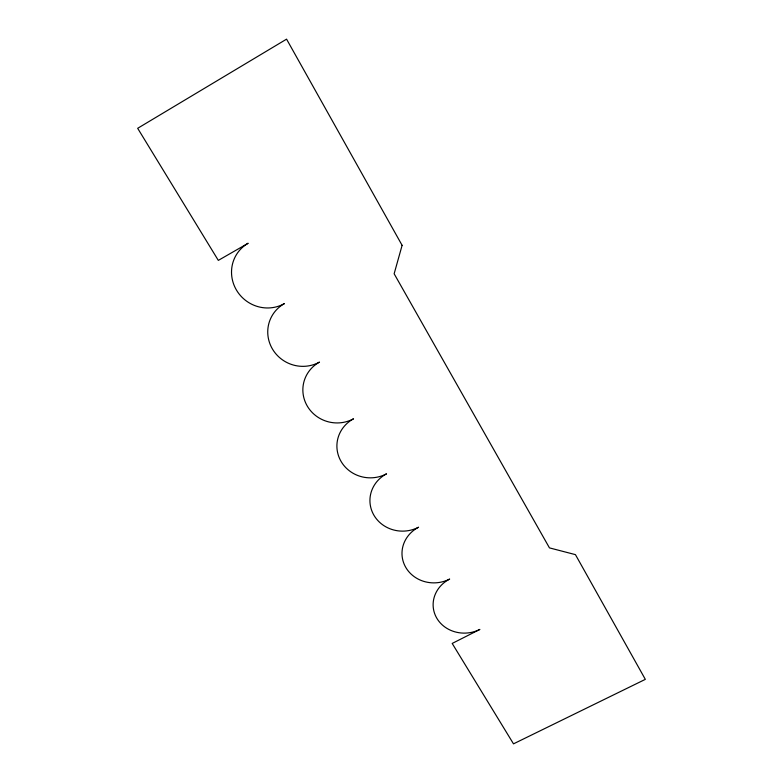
<?xml version="1.0" encoding="UTF-8"?>
<svg xmlns="http://www.w3.org/2000/svg" width="783" height="783" viewBox="0 0 783 783"><rect width="100%" height="100%" fill="white"/><g stroke="black" fill="none" stroke-linecap="round" stroke-linejoin="round"><path stroke-width="1.17" d="M402.11 245.333L394.143 273.776L549.46 547.885L575.436 554.638L645.329 679.36L513.501 743.85L452.192 643.44L479.881 629.415A31.79 28.902 -6 0 1 436.943 618.453A31.79 28.902 -6 0 1 449.667 579.068A32.24 29.764 -4.1 0 1 405.986 567.753A32.24 29.764 -4.1 0 1 418.562 527.223A32.72 30.664 -1.1 0 1 374.117 515.557A32.72 30.664 -1.1 0 1 386.518 473.832A33.238 31.574 3.6 0 1 341.29 461.784A33.238 31.574 3.6 0 1 353.505 418.817A33.806 32.495 11.5 0 1 307.455 406.367A33.806 32.495 11.5 0 1 319.474 362.108A34.481 33.356 24.4 0 1 272.572 349.238A34.481 33.356 24.4 0 1 284.376 303.608A35.343 34.119 39.1 0 1 236.593 290.307A35.343 34.119 39.1 0 1 248.152 243.249L218.32 260.387L137.671 128.304L286.568 39.15L402.11 245.333"/></g></svg>
